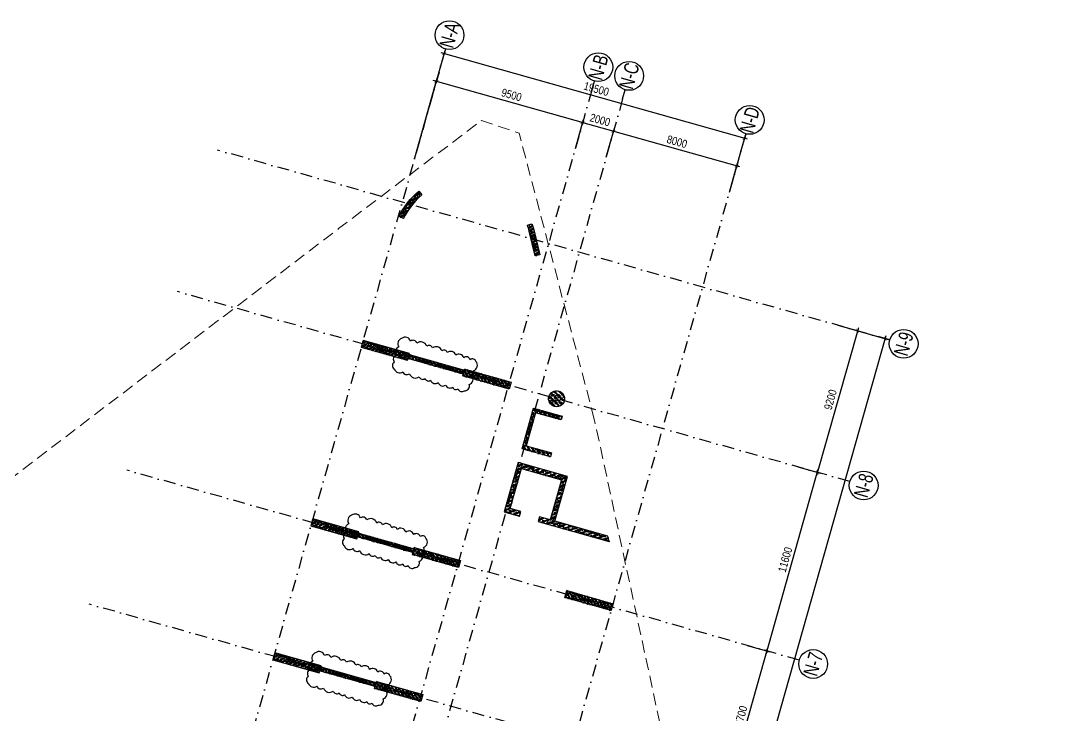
# Model space of a CAD drawing. Header units: millimetres. Extents: x -185400 to -147, y -14070 to 168686.
# Drawn here: x -64925 to -147, y 125261 to 168686 of the extents above; entities that cross this region are included whole.
import ezdxf
from ezdxf.enums import TextEntityAlignment as Align

# ---------------------------------------------------------------- set-up
doc = ezdxf.new("R2010")
doc.units = ezdxf.units.MM
doc.header["$LTSCALE"] = 300
doc.header["$MEASUREMENT"] = 0
doc.set_wipeout_variables(frame=1)
doc.linetypes.add('DASHDOT', pattern=[1, 0.5, -0.25, 0, -0.25])
doc.linetypes.add('HIDDEN', pattern=[0.375, 0.25, -0.125])
doc.layers.add('#220929_Dieu chinh', color=4, linetype='Continuous', plot=False)
for name, color, linetype in [('ccu12-Hatch', 250, 'Continuous'), ('KC-Betong', 6, 'Continuous'), ('KT-Hatch', 251, 'Continuous'), ('KT-Kich thuoc', 9, 'Continuous'), ('KT-Luoi truc South Tower', 8, 'DASHDOT'), ('KT-Net cot vach', 6, 'Continuous'), ('ST_MBDV Cot vach 220805$0$AUDIT_I_220805193045-1', 50, 'Continuous')]:
    doc.layers.add(name, color=color, linetype=linetype)
doc.layers.add('KT-Chi gioi XD', color=7, linetype='HIDDEN', true_color=0x0066cc)
doc.styles.add('Arial Narrow', font='ARIALN.TTF')
doc.styles.add('ST_MBDV Cot vach 220805$0$HBA-Text', font='GOTHIC.TTF')
doc.dimstyles.new('ccu12-200', dxfattribs={"dimscale": 200, "dimtxt": 2.5, "dimasz": 1, "dimexe": 1, "dimexo": 2, "dimgap": 1, "dimtad": 1, "dimdec": 0, "dimdsep": 46, "dimtxsty": 'Arial Narrow', "dimblk": 'ARCHTICK', "dimcen": -1, "dimdle": 1, "dimclrd": 256, "dimclre": 256, "dimclrt": 3, "dimadec": 0, "dimazin": 2, "dimtfac": 0.1, "dimtdec": 0, "dimtmove": 0, "dimatfit": 1, "dimldrblk": 'ARCHTICK', "dimfxl": 1, "dimtvp": 0.833333, "dimtolj": 1, "dimtzin": 12, "dimarcsym": 0})
pattern_1 = [(25, (72916.8, -227208.36), (311.76915, -180), [37.5, -412.5]), (330, (72916.8, -227208.36), (96.06936, 370.17822), [30, -330]), (75.4514, (72942.8, -227223.36), (407.83865, 190.1779), [31.8701, -350.57106]), (21.1842, (72959.07, -227117.73), (448.64876, -300.52336), [56.25, -618.75]), (71.6356, (72996.46, -227142.8), (629.38604, 243.92254), [47.80514, -525.8565]), (326.1842, (72959.1, -227117.73), (629.38585, 243.923), [45, -495]), (356, (72993.82, -227161.52), (185.4137, -308.58023), [37.5, -412.5]), (301, (72993.82, -227161.52), (263.4901, 277.1898), [30, -330]), (46.4514, (73009.27, -227187.23), (448.9038, -31.39076), [31.8701, -350.57106]), (12.5, (72916.81, -227208.36), (75.853797, 148.282658), [0, -326, 0, -335, 0, -331.25]), (342.5, (72916.81, -227208.36), (202.55378, 123.14021), [0, -191, 0, -318.5, 0, -126.25]), (302.5, (72815.76, -227161.24), (237.137665, -123.022383), [0, -125, 0, -390, 0, -517.5]), (292.5, (72770.44, -227140.1), (285.42618, -77.8696), [0, -162.5, 0, -259, 0, -367.5]), (20, (72916.81, -227208.36), (-64.12878, 176.19237), []), (20, (72996.92, -227245.72), (-64.12878, 176.19237), [])]
pattern_2 = [(50, (2650, 300), (286.904, -25.1), [30, -330]), (355, (2650, 300), (-55.5, 300.877), [24, -264]), (100.451, (2673.9, 297.9), (231.404, 275.776), [25.496, -280.457]), (46.184, (2650, 380), (426.896, -66.208), [45, -495]), (96.636, (2685.57, 374.5), (373.865, 389.647), [38.244, -420.685]), (351.184, (2650, 380), (373.865, 389.65), [36, -396]), (21, (2690, 360), (238.763, -161.048), [30, -330]), (326, (2690, 360), (97.326, 290.06), [24, -264]), (71.451, (2709.9, 346.58), (336.09, 129.012), [25.496, -280.457]), (37.5, (2650, 300), (4.864, 133.1575), [0, -260.8, 0, -268, 0, -265]), (7.5, (2650, 300), (105.228, 157.765), [0, -152.8, 0, -254.8, 0, -101]), (327.5, (2560.8, 300), (213.529, -9.022), [0, -100, 0, -312, 0, -414]), (317.5, (2520.8, 300), (233.274, 40.042), [0, -130, 0, -207.2, 0, -294]), (45, (2650, 300), (-120.208, 120.208), []), (45, (2650, 349), (-120.208, 120.208), [])]

# ---------------------------------------------------------------- blocks, each defined once
blk = doc.blocks.new('_ARCHTICK')
at = {"color": 0, "linetype": 'ByBlock', "const_width": 0.15}
blk.add_lwpolyline([(-0.5, -0.5), (0.5, 0.5)], dxfattribs=at)
blk = doc.blocks.new('*D84')
at = {"layer": 'Defpoints', "color": 0, "transparency": 16777216}
for p in [(-19910, 129742, 0), (-18290, 129284), (-22275, 121369, 0)]:
    blk.add_point(p, dxfattribs=at)
at = {"layer": 'KT-Kich thuoc', "lineweight": -2, "transparency": 16777216}
for p, q in [((-19525, 129633), (-18097, 129229)), ((-20710, 120719), (-18235, 129476)), ((-21890, 121261), (-20463, 120857))]:
    blk.add_line(p, q, dxfattribs=at)
at = {"layer": 'KT-Kich thuoc', "lineweight": -2, "transparency": 16777216, "xscale": 200, "yscale": 200, "zscale": 200}
for p, rotation in [((-18290, 129284), 74.2212191827257), ((-20655, 120912), 254.2212191827257)]:
    blk.add_blockref('_ARCHTICK', p, dxfattribs=dict(at, rotation=rotation))
at = {"layer": 'KT-Kich thuoc', "color": 3, "transparency": 16777216, "insert": (-19911, 125222), "char_height": 500, "attachment_point": 5, "rotation": 74.22122, "style": 'Arial Narrow'}
blk.add_mtext('\\A1;8700', dxfattribs=at)
blk = doc.blocks.new('*D89')
at = {"layer": 'Defpoints', "color": 0, "transparency": 16777216}
for p in [(-14254, 149758, 0), (-10901, 148811), (-34430, 78354, 0)]:
    blk.add_point(p, dxfattribs=at)
at = {"layer": 'KT-Kich thuoc', "lineweight": -2, "transparency": 16777216}
for p, q in [((-13869, 149649), (-10709, 148756)), ((-31132, 77214), (-10847, 149003)), ((-34045, 78245), (-30886, 77352))]:
    blk.add_line(p, q, dxfattribs=at)
at = {"layer": 'KT-Kich thuoc', "lineweight": -2, "transparency": 16777216, "xscale": 200, "yscale": 200, "zscale": 200}
for p, rotation in [((-10901, 148811), 74.2212191827257), ((-31078, 77407), 254.2212191827257)]:
    blk.add_blockref('_ARCHTICK', p, dxfattribs=dict(at, rotation=rotation))
at = {"layer": 'KT-Kich thuoc', "color": 3, "transparency": 16777216, "insert": (-21428, 113232), "char_height": 500, "attachment_point": 5, "rotation": 74.22122, "style": 'Arial Narrow'}
blk.add_mtext('\\A1;74200', dxfattribs=at)
blk = doc.blocks.new('*D75')
at = {"layer": 'Defpoints', "color": 0, "transparency": 16777216}
for p in [(-38458, 166631), (-40407, 159733, 0), (-20749, 157591, 0)]:
    blk.add_point(p, dxfattribs=at)
at = {"layer": 'KT-Kich thuoc', "lineweight": -2, "transparency": 16777216}
for p, q in [((-40298, 160118), (-38404, 166823)), ((-19501, 161274), (-38651, 166685)), ((-20640, 157976), (-19639, 161521))]:
    blk.add_line(p, q, dxfattribs=at)
at = {"layer": 'KT-Kich thuoc', "lineweight": -2, "transparency": 16777216, "xscale": 200, "yscale": 200, "zscale": 200}
for p, rotation in [((-38458, 166631), 164.2212191784306), ((-19693, 161328), 344.2212191784306)]:
    blk.add_blockref('_ARCHTICK', p, dxfattribs=dict(at, rotation=rotation))
at = {"layer": 'KT-Kich thuoc', "color": 3, "transparency": 16777216, "insert": (-28952, 164418), "char_height": 500, "attachment_point": 5, "rotation": 344.22122, "style": 'Arial Narrow'}
blk.add_mtext('\\A1;19500', dxfattribs=at)
blk = doc.blocks.new('*D76')
at = {"layer": 'Defpoints', "color": 0, "transparency": 16777216}
for p in [(-27881, 161771), (-28448, 159766, 0), (-20749, 157591, 0)]:
    blk.add_point(p, dxfattribs=at)
at = {"layer": 'KT-Kich thuoc', "lineweight": -2, "transparency": 16777216}
for p, q in [((-28339, 160151), (-27827, 161964)), ((-19990, 159542), (-28073, 161826)), ((-20640, 157976), (-20128, 159789))]:
    blk.add_line(p, q, dxfattribs=at)
at = {"layer": 'KT-Kich thuoc', "lineweight": -2, "transparency": 16777216, "xscale": 200, "yscale": 200, "zscale": 200}
for p, rotation in [((-27881, 161771), 164.2212191784306), ((-20182, 159596), 344.2212191784306)]:
    blk.add_blockref('_ARCHTICK', p, dxfattribs=dict(at, rotation=rotation))
at = {"layer": 'KT-Kich thuoc', "color": 3, "transparency": 16777216, "insert": (-23908, 161122), "char_height": 500, "attachment_point": 5, "rotation": 344.22122, "style": 'Arial Narrow'}
blk.add_mtext('\\A1;8000', dxfattribs=at)
blk = doc.blocks.new('*D77')
at = {"layer": 'Defpoints', "color": 0, "transparency": 16777216}
for p in [(-38948, 164899), (-30372, 160310, 0), (-40407, 159733, 0)]:
    blk.add_point(p, dxfattribs=at)
at = {"layer": 'KT-Kich thuoc', "lineweight": -2, "transparency": 16777216}
for p, q in [((-40298, 160118), (-38893, 165091)), ((-29613, 162261), (-39140, 164953)), ((-30264, 160695), (-29751, 162508))]:
    blk.add_line(p, q, dxfattribs=at)
at = {"layer": 'KT-Kich thuoc', "lineweight": -2, "transparency": 16777216, "xscale": 200, "yscale": 200, "zscale": 200}
for p, rotation in [((-38948, 164899), 164.2212191784306), ((-29806, 162315), 344.2212191784306)]:
    blk.add_blockref('_ARCHTICK', p, dxfattribs=dict(at, rotation=rotation))
at = {"layer": 'KT-Kich thuoc', "color": 3, "transparency": 16777216, "insert": (-34253, 164045), "char_height": 500, "attachment_point": 5, "rotation": 344.22122, "style": 'Arial Narrow'}
blk.add_mtext('\\A1;9500', dxfattribs=at)
blk = doc.blocks.new('*D81')
at = {"layer": 'Defpoints', "color": 0, "transparency": 16777216}
for p in [(-14254, 149758, 0), (-16755, 140904, 0), (-15135, 140447)]:
    blk.add_point(p, dxfattribs=at)
at = {"layer": 'KT-Kich thuoc', "lineweight": -2, "transparency": 16777216}
for p, q in [((-13869, 149649), (-12441, 149246)), ((-12579, 149492), (-15190, 140254)), ((-16370, 140796), (-14943, 140392))]:
    blk.add_line(p, q, dxfattribs=at)
at = {"layer": 'KT-Kich thuoc', "lineweight": -2, "transparency": 16777216, "xscale": 200, "yscale": 200, "zscale": 200}
for p, rotation in [((-12634, 149300), 74.22122040985515), ((-15135, 140447), 254.2212204098551)]:
    blk.add_blockref('_ARCHTICK', p, dxfattribs=dict(at, rotation=rotation))
at = {"layer": 'KT-Kich thuoc', "color": 3, "transparency": 16777216, "insert": (-14323, 144997), "char_height": 500, "attachment_point": 5, "rotation": 74.22122, "style": 'Arial Narrow'}
blk.add_mtext('\\A1;9200', dxfattribs=at)
blk = doc.blocks.new('*D82')
at = {"layer": 'Defpoints', "color": 0, "transparency": 16777216}
for p in [(-16755, 140904, 0), (-15135, 140447), (-19910, 129742, 0)]:
    blk.add_point(p, dxfattribs=at)
at = {"layer": 'KT-Kich thuoc', "lineweight": -2, "transparency": 16777216}
for p, q in [((-18344, 129091), (-15081, 140639)), ((-16370, 140796), (-14943, 140392)), ((-19525, 129633), (-18097, 129229))]:
    blk.add_line(p, q, dxfattribs=at)
at = {"layer": 'KT-Kich thuoc', "lineweight": -2, "transparency": 16777216, "xscale": 200, "yscale": 200, "zscale": 200}
for p, rotation in [((-15135, 140447), 74.2212204098948), ((-18290, 129284), 254.2212204098948)]:
    blk.add_blockref('_ARCHTICK', p, dxfattribs=dict(at, rotation=rotation))
at = {"layer": 'KT-Kich thuoc', "color": 3, "transparency": 16777216, "insert": (-17151, 134989), "char_height": 500, "attachment_point": 5, "rotation": 74.22122, "style": 'Arial Narrow'}
blk.add_mtext('\\A1;11600', dxfattribs=at)
blk = doc.blocks.new('*D83')
at = {"layer": 'Defpoints', "color": 0, "transparency": 16777216}
for p in [(-29806, 162315), (-30372, 160310, 0), (-28448, 159766, 0)]:
    blk.add_point(p, dxfattribs=at)
at = {"layer": 'KT-Kich thuoc', "lineweight": -2, "transparency": 16777216}
for p, q in [((-30264, 160695), (-29751, 162508)), ((-27689, 161717), (-29998, 162370)), ((-28339, 160151), (-27827, 161964))]:
    blk.add_line(p, q, dxfattribs=at)
at = {"layer": 'KT-Kich thuoc', "lineweight": -2, "transparency": 16777216, "xscale": 200, "yscale": 200, "zscale": 200}
for p, rotation in [((-29806, 162315), 164.2212191848307), ((-27881, 161771), 344.2212191848307)]:
    blk.add_blockref('_ARCHTICK', p, dxfattribs=dict(at, rotation=rotation))
at = {"layer": 'KT-Kich thuoc', "color": 3, "transparency": 16777216, "insert": (-28720, 162481), "char_height": 500, "attachment_point": 5, "rotation": 344.22122, "style": 'Arial Narrow'}
blk.add_mtext('\\A1;2000', dxfattribs=at)
blk = doc.blocks.new('ST_MBDV Cot vach 220805$0$GRID-SYM-flat-103')
at = {"layer": 'ST_MBDV Cot vach 220805$0$AUDIT_I_220805193045-1'}
blk.add_circle((0, 0, 0), 900, dxfattribs=at)
at = {"layer": 'ST_MBDV Cot vach 220805$0$AUDIT_I_220805193045-1', "style": 'ST_MBDV Cot vach 220805$0$HBA-Text'}
blk.add_attdef('GRID', text='', height=900, rotation=19.04714, dxfattribs=at).set_placement((0, 0, 0), align=Align.MIDDLE_CENTER)
blk = doc.blocks.new('*U35')
h = blk.add_hatch()
h.set_pattern_fill('VATLIEU04', color=250, scale=40, style=0, pattern_type=2)
h.set_pattern_definition([(50, (2050, 500), (286.904, -25.1), [30, -330]), (355, (2050, 500), (-55.5, 300.877), [24, -264]), (100.451, (2073.9, 497.9), (231.404, 275.776), [25.496, -280.457]), (46.184, (2050, 580), (426.896, -66.208), [45, -495]), (96.636, (2085.57, 574.5), (373.865, 389.65), [38.244, -420.685]), (351.184, (2050, 580), (373.865, 389.65), [36, -396]), (21, (2090, 560), (238.763, -161.048), [30, -330]), (326, (2090, 560), (97.326, 290.06), [24, -264]), (71.451, (2109.9, 546.58), (336.09, 129.012), [25.496, -280.457]), (37.5, (2050, 500), (4.864, 133.1575), [0, -260.8, 0, -268, 0, -265]), (7.5, (2050, 500), (105.228, 157.765), [0, -152.8, 0, -254.8, 0, -101]), (327.5, (1960.8, 500), (213.529, -9.022), [0, -100, 0, -312, 0, -414]), (317.5, (1920.8, 500), (233.274, 40.042), [0, -130, 0, -207.2, 0, -294]), (45, (2050, 500), (-120.208, 120.208), []), (45, (2050, 549), (-120.208, 120.208), [])])
h.paths.add_polyline_path([(-475, -475), (2525, -475), (2525, -25), (-475, -25)])
at = {"color": 6, "ltscale": 0.25}
blk.add_lwpolyline([(-475, -475), (2525, -475), (2525, -25), (-475, -25)], close=True, dxfattribs=at)
at = {"layer": 'Defpoints', "linetype": 'ByBlock', "ltscale": 30}
for p, q in [((2525, -475), (-475, -25)), ((-475, -475), (2525, -25))]:
    blk.add_line(p, q, dxfattribs=at)
blk = doc.blocks.new('A$C757F5D6E')
at = {"layer": 'ccu12-Hatch', "ltscale": 0.5}
h = blk.add_hatch(dxfattribs=at)
h.set_pattern_fill('BTCT', color=256, scale=50, angle=335)
h.set_pattern_definition(pattern_1)
edge = h.paths.add_edge_path()
edge.add_arc((-37216, 154551), 4180, 129.18747, 154.98389)
edge.add_line((-41004, 156319), (-41276, 156446))
edge.add_arc((-37216, 154551), 4480, 129.18748, 154.98386, ccw=False)
edge.add_line((-40047, 158024), (-39857, 157791))
h = blk.add_hatch(dxfattribs=at)
h.set_pattern_fill('BTCT', color=256, scale=50, angle=335)
h.set_pattern_definition(pattern_1)
edge = h.paths.add_edge_path()
edge.add_arc((-37214, 154552), 4178, 13.61019, 18.80031)
edge.add_line((-33259, 155898), (-32975, 155995))
edge.add_arc((-37214, 154552), 4478, 13.61019, 18.80028, ccw=False)
edge.add_line((-32862, 155606), (-32487, 154056))
edge.add_line((-32487, 154056), (-32778, 153985))
edge.add_line((-32778, 153985), (-33154, 155535))
at = {"layer": 'KT-Hatch', "ltscale": 0.5}
h = blk.add_hatch(dxfattribs=at)
h.set_pattern_fill('1BETONG2-BOP', color=256, scale=50, angle=335, pattern_type=2)
h.set_pattern_definition([(50, (0, 0), (358.6301, -31.37607), [37.5, -412.5]), (355, (0, 0), (-69.3757, 376.0961), [30, -330]), (100.4514, (29.9, -2.6), (289.2547, 344.7198), [31.8701, -350.5711]), (46.1842, (0, 100), (533.6205, -82.7595), [56.25, -618.75]), (96.6356, (44.47, 93.1), (467.3314, 487.059), [47.8051, -525.8565]), (351.1842, (0, 100), (467.331, 487.0593), [45, -495]), (21, (50, 75), (298.4535, -201.30945), [37.5, -412.5]), (226, (50, 75), (335.9411, -182.7699), [30, -330]), (71.4514, (74.87, 58.22), (420.1113, 161.26525), [31.8701, -350.5711]), (67.5, (0, 0), (-77.95809, 147.18723), [0, -326, 0, -335, 0, -331.25]), (4.5, (0, 0), (141.67546, 190.0516), [0, -191, 0, -318.5, 0, -126.25]), (327.5, (-111.5, 0), (266.91122, -11.27744), [0, -125, 0, -390, 0, -517.5]), (317.5, (-161.5, 0), (291.5931, 50.0525), [0, -162.5, 0, -259, 0, -367.5]), (315, (0, 0), (150.2602, 150.2602), []), (315, (0, 61.25), (150.2602, 150.2602), [])])
edge = h.paths.add_edge_path()
edge.add_ellipse((-31436, 145053), major_axis=(136, 481), ratio=1, start_angle=0, end_angle=360)
h = blk.add_hatch(dxfattribs=at)
h.set_pattern_fill('VATLIEU04', color=256, scale=50, angle=335, pattern_type=2)
h.set_pattern_definition([(25, (-1153005.9, 53036.63), (311.769145, -180), [37.5, -412.5]), (330, (-1153005.9, 53036.63), (96.06936, 370.17822), [30, -330]), (75.4514, (-1152979.9, 53021.63), (407.83865, 190.1779), [31.8701, -350.57106]), (21.1842, (-1152963.63, 53127.26), (448.64876, -300.52336), [56.25, -618.75]), (71.6356, (-1152926.24, 53102.2), (629.38604, 243.92254), [47.80514, -525.8565]), (326.1842, (-1152963.6, 53127.26), (629.38585, 243.92303), [45, -495]), (356, (-1152928.88, 53083.47), (185.41371, -308.58023), [37.5, -412.5]), (301, (-1152928.88, 53083.47), (263.49012, 277.18981), [30, -330]), (46.4514, (-1152913.42, 53057.76), (448.90379, -31.39076), [31.8701, -350.57106]), (12.5, (-1153005.89, 53036.63), (75.853797, 148.282658), [0, -326, 0, -335, 0, -331.25]), (342.5, (-1153005.89, 53036.63), (202.55378, 123.140208), [0, -191, 0, -318.5, 0, -126.25]), (302.5, (-1153106.94, 53083.75), (237.137665, -123.022383), [0, -125, 0, -390, 0, -517.5]), (292.5, (-1153152.26, 53104.88), (285.42618, -77.8696), [0, -162.5, 0, -259, 0, -367.5]), (20, (-1153005.89, 53036.63), (-72.67928, 199.68468), []), (20, (-1152980, 53092.14), (-72.67928, 199.68468), [])])
h.paths.add_polyline_path([(-31836, 137476), (-32510, 137667), (-32592, 137378), (-28144, 136121), (-28226, 136456), (-31548, 137395), (-30759, 140185), (-33839, 141056), (-34709, 137976), (-33746, 137704), (-33665, 137993), (-34339, 138183), (-33632, 140685), (-31129, 139978)])
at = {"layer": 'KC-Betong', "elevation": 0}
blk.add_lwpolyline([(-39857, 157791, 0.113036), (-41004, 156319), (-41276, 156446, -0.113036), (-40047, 158024)], format="xyb", close=True, dxfattribs=at)
blk.add_lwpolyline([(-33154, 155535, 0.02265), (-33259, 155898), (-32975, 155995, -0.02265), (-32862, 155606), (-32487, 154056), (-32778, 153985), (-33154, 155535)], format="xyb", dxfattribs=at)
at = {"layer": 'KC-Betong', "ltscale": 0.5, "elevation": 0}
blk.add_lwpolyline([(-31836, 137476), (-32510, 137667), (-32592, 137378), (-28144, 136121), (-28226, 136456), (-31548, 137395), (-30759, 140185), (-33839, 141056), (-34709, 137976), (-33746, 137704), (-33665, 137993), (-34339, 138183), (-33632, 140685), (-31129, 139978), (-31836, 137476)], dxfattribs=at)
at = {"layer": 'KC-Betong'}
blk.add_ellipse((-31436, 145053), major_axis=(136, 481), ratio=1, dxfattribs=at)
at = {"layer": 'KC-Betong', "linetype": 'ByBlock', "rotation": 344.2212131831742}
for p in [(-43060, 148597), (-46215, 137434), (-48580, 129062)]:
    blk.add_blockref('*U35', p, dxfattribs=at)
at = {"layer": 'KC-Betong', "linetype": 'ByBlock', "xscale": -1, "rotation": 344.2212276365515}
for p in [(-34736, 146245), (-37891, 135082), (-28364, 132390), (-40256, 126710)]:
    blk.add_blockref('*U35', p, dxfattribs=at)
blk = doc.blocks.new('*D56')
at = {"layer": 'Defpoints', "color": 0, "transparency": 16777216}
for p in [(-79464, 132301, 0), (-54992, 114350), (-56101, 113007)]:
    blk.add_point(p, dxfattribs=at)
at = {"layer": 'KT-Kich thuoc', "lineweight": -2, "transparency": 16777216}
for p, q in [((-79210, 132609), (-78228, 133798)), ((-78509, 133771), (-54838, 114223)), ((-55847, 113315), (-54865, 114504))]:
    blk.add_line(p, q, dxfattribs=at)
at = {"layer": 'KT-Kich thuoc', "lineweight": -2, "transparency": 16777216, "xscale": 200, "yscale": 200, "zscale": 200}
for p, rotation in [((-78355, 133644), 140.448826737223), ((-54992, 114350), 320.4488267372229)]:
    blk.add_blockref('_ARCHTICK', p, dxfattribs=dict(at, rotation=rotation))
at = {"layer": 'KT-Kich thuoc', "color": 3, "transparency": 16777216, "insert": (-66384, 124348), "char_height": 500, "attachment_point": 5, "rotation": 320.44883, "style": 'Arial Narrow'}
blk.add_mtext('\\A1;30300', dxfattribs=at)
blk = doc.blocks.new('*U145')
h = blk.add_hatch()
h.set_pattern_fill('VATLIEU04', color=250, scale=40, style=0, pattern_type=2)
h.set_pattern_definition(pattern_2)
h.paths.add_polyline_path([(-475, -475), (3125, -475), (3125, -225), (-475, -225)])
at = {"color": 6, "ltscale": 0.25}
blk.add_lwpolyline([(-475, -475), (3125, -475), (3125, -225), (-475, -225)], close=True, dxfattribs=at)
at = {"layer": 'Defpoints', "linetype": 'ByBlock', "ltscale": 30}
for p, q in [((3125, -475), (-475, -225)), ((-475, -475), (3125, -225))]:
    blk.add_line(p, q, dxfattribs=at)
blk = doc.blocks.new('*U146')
h = blk.add_hatch()
h.set_pattern_fill('VATLIEU04', color=250, scale=40, style=0, pattern_type=2)
h.set_pattern_definition(pattern_2)
h.paths.add_polyline_path([(-475, -475), (3125, -475), (3125, -225), (-475, -225)])
at = {"color": 6, "ltscale": 0.25}
blk.add_lwpolyline([(-475, -475), (3125, -475), (3125, -225), (-475, -225)], close=True, dxfattribs=at)
at = {"layer": 'Defpoints', "linetype": 'ByBlock', "ltscale": 30}
for p, q in [((3125, -475), (-475, -225)), ((-475, -475), (3125, -225))]:
    blk.add_line(p, q, dxfattribs=at)
blk = doc.blocks.new('*U147')
h = blk.add_hatch()
h.set_pattern_fill('VATLIEU04', color=250, scale=40, style=0, pattern_type=2)
h.set_pattern_definition(pattern_2)
h.paths.add_polyline_path([(-475, -475), (3125, -475), (3125, -225), (-475, -225)])
at = {"color": 6, "ltscale": 0.25}
blk.add_lwpolyline([(-475, -475), (3125, -475), (3125, -225), (-475, -225)], close=True, dxfattribs=at)
at = {"layer": 'Defpoints', "linetype": 'ByBlock', "ltscale": 30}
for p, q in [((3125, -475), (-475, -225)), ((-475, -475), (3125, -225))]:
    blk.add_line(p, q, dxfattribs=at)

msp = doc.modelspace()

# ---------------------------------------------------------------- hatches: boundary and pattern name
at = {"layer": 'KT-Hatch', "ltscale": 0.5}
h = msp.add_hatch(dxfattribs=at)
h.set_pattern_fill('1BETONG2-BOP', color=256, scale=50, pattern_type=2)
h.set_pattern_definition([(34.2212, (-35673.08, 134195.87), (336.5846, -127.714), [37.5, -412.5]), (339.2212, (-35673.08, 134195.87), (35.508, 380.789), [30, -330]), (84.6726, (-35645.03, 134185.23), (372.093, 253.075), [31.87, -350.571]), (30.4054, (-35645.9, 134292.1), (491.009, -224.745), [56.25, -618.75]), (80.857, (-35604.97, 134273.4), (582.165, 341.627), [47.805, -525.856]), (335.4054, (-35645.9, 134292.1), (582.164, 341.628), [45, -495]), (5.2212, (-35604.57, 134254.45), (232.4666, -274.8805), [37.5, -412.5]), (210.2212, (-35604.57, 134254.45), (273.583, -267.233), [30, -330]), (55.6726, (-35585.2, 134231.55), (448.133, 40.95), [31.87, -350.571]), (51.7212, (-35673.08, 134195.87), (-34.9968, 162.8397), [0, -326, 0, -335, 0, -331.25]), (348.7212, (-35673.08, 134195.87), (188.0165, 144.3653), [0, -191, 0, -318.5, 0, -126.25]), (311.7212, (-35780.38, 134226.2), (253.787, -83.432), [0, -125, 0, -390, 0, -517.5]), (301.7212, (-35828.5, 134239.8), (294.216, -31.1247), [0, -162.5, 0, -259, 0, -367.5]), (299.2212, (-35673.08, 134195.87), (185.4575, 103.739), []), (299.2212, (-35656.42, 134254.82), (185.4575, 103.739), [])])
h.paths.add_polyline_path([(-33593.9, 141921.6), (-32873.3, 144471.8), (-31093, 143968.7), (-31161, 143728.1), (-32748.8, 144176.8), (-33333.5, 142107.8), (-31745.6, 141659.1), (-31813.6, 141418.6)])

# ---------------------------------------------------------------- linework, layer by layer
at = {"layer": 'KT-Kich thuoc'}
for p, q in [((-29234.6, 164336.2), (-29071.5, 164913.6)), ((-27310, 163792.3), (-27146.8, 164369.7))]:
    msp.add_line(p, q, dxfattribs=at)
at = {"layer": 'KT-Luoi truc South Tower', "ltscale": 5}
msp.add_line((-10612.7, 148729), (-52631.6, 160602.3), dxfattribs=at)
at = {"layer": 'KT-Net cot vach', "elevation": 0}
msp.add_lwpolyline([(-33593.9, 141921.6), (-32873.3, 144471.8), (-31093, 143968.7), (-31161, 143728.1), (-32748.8, 144176.8), (-33333.5, 142107.8), (-31745.6, 141659.1), (-31813.6, 141418.6)], close=True, dxfattribs=at)

# ---------------------------------------------------------------- block references
at = {"layer": 'KT-Kich thuoc'}
ref = msp.add_blockref('ST_MBDV Cot vach 220805$0$GRID-SYM-flat-103', (-38131.9, 167785.5, 0), dxfattribs=at)
ref.add_attrib('GRID', 'N-A', dxfattribs={"layer": 'ST_MBDV Cot vach 220805$0$AUDIT_I_220805193045-1', "height": 900, "rotation": 74, "style": 'ST_MBDV Cot vach 220805$0$HBA-Text', "width": 0.75}).set_placement((-38131.9, 167785.5, 0), align=Align.MIDDLE_CENTER)
ref = msp.add_blockref('ST_MBDV Cot vach 220805$0$GRID-SYM-flat-103', (-28826.7, 165779.6, 0), dxfattribs=at)
ref.add_attrib('GRID', 'N-B', dxfattribs={"layer": 'ST_MBDV Cot vach 220805$0$AUDIT_I_220805193045-1', "height": 900, "rotation": 74, "style": 'ST_MBDV Cot vach 220805$0$HBA-Text', "width": 0.75}).set_placement((-28826.7, 165779.6, 0), align=Align.MIDDLE_CENTER)
ref = msp.add_blockref('ST_MBDV Cot vach 220805$0$GRID-SYM-flat-103', (-26902.1, 165235.8, 0), dxfattribs=at)
ref.add_attrib('GRID', 'N-C', dxfattribs={"layer": 'ST_MBDV Cot vach 220805$0$AUDIT_I_220805193045-1', "height": 900, "rotation": 74, "style": 'ST_MBDV Cot vach 220805$0$HBA-Text', "width": 0.75}).set_placement((-26902.1, 165235.8, 0), align=Align.MIDDLE_CENTER)
ref = msp.add_blockref('ST_MBDV Cot vach 220805$0$GRID-SYM-flat-103', (-19366.7, 162483, 0), dxfattribs=at)
ref.add_attrib('GRID', 'N-D', dxfattribs={"layer": 'ST_MBDV Cot vach 220805$0$AUDIT_I_220805193045-1', "height": 900, "rotation": 74, "style": 'ST_MBDV Cot vach 220805$0$HBA-Text', "width": 0.75}).set_placement((-19366.7, 162483, 0), align=Align.MIDDLE_CENTER)
ref = msp.add_blockref('ST_MBDV Cot vach 220805$0$GRID-SYM-flat-103', (-9746.6, 148484.2, 0), dxfattribs=at)
ref.add_attrib('GRID', 'N-9', dxfattribs={"layer": 'ST_MBDV Cot vach 220805$0$AUDIT_I_220805193045-1', "height": 900, "rotation": 74, "style": 'ST_MBDV Cot vach 220805$0$HBA-Text', "width": 0.75}).set_placement((-9746.6, 148484.2, 0), align=Align.MIDDLE_CENTER)
ref = msp.add_blockref('ST_MBDV Cot vach 220805$0$GRID-SYM-flat-103', (-12248.3, 139630.9, 0), dxfattribs=at)
ref.add_attrib('GRID', 'N-8', dxfattribs={"layer": 'ST_MBDV Cot vach 220805$0$AUDIT_I_220805193045-1', "height": 900, "rotation": 74, "style": 'ST_MBDV Cot vach 220805$0$HBA-Text', "width": 0.75}).set_placement((-12248.3, 139630.9, 0), align=Align.MIDDLE_CENTER)
ref = msp.add_blockref('ST_MBDV Cot vach 220805$0$GRID-SYM-flat-103', (-15402.6, 128468, 0), dxfattribs=at)
ref.add_attrib('GRID', 'N-7', dxfattribs={"layer": 'ST_MBDV Cot vach 220805$0$AUDIT_I_220805193045-1', "height": 900, "rotation": 74, "style": 'ST_MBDV Cot vach 220805$0$HBA-Text', "width": 0.75}).set_placement((-15402.6, 128468, 0), align=Align.MIDDLE_CENTER)

# ---------------------------------------------------------------- dimensions: what is measured, and where the dimension line sits
for base, p1, p2, angle, picture, middle in [((-38458.2, 166630.7), (-20749.1, 157590.8, 0), (-40407.3, 159733.2, 0), 164.221219, '*D75', (-28951.8, 164417.6)), ((-38947.7, 164898.6), (-30372.3, 160310, 0), (-40407.3, 159733.2, 0), 164.221219, '*D77', (-34252.9, 164045.1)), ((-27881, 161771.4), (-20749.1, 157590.8, 0), (-28447.6, 159766.2, 0), 164.221219, '*D76', (-23907.9, 161121.9)), ((-10901.4, 148810.6), (-34430.3, 78353.9, 0), (-14253.6, 149757.8, 0), 74.221219, '*D89', (-21427.8, 113232.4)), ((-18289.6, 129283.8), (-22275.3, 121369.4, 0), (-19909.6, 129741.6, 0), 74.221219, '*D84', (-19910.6, 125221.5))]:
    dim = msp.add_linear_dim(base=base, p1=p1, p2=p2, angle=angle, dimstyle='ccu12-200', dxfattribs=at)
    dim.commit()
    dim.dimension.update_dxf_attribs({"geometry": picture, "text_midpoint": middle})
for p1, p2, distance, picture, middle in [((-28447.6, 159766.2, 0), (-30372.3, 160310, 0), -2083.8, '*D83', (-28719.5, 162481.5)), ((-14253.6, 149757.8, 0), (-16755.3, 140904.5, 0), 1683.4, '*D81', (-14322.6, 144997.2)), ((-19909.6, 129741.6, 0), (-16755.3, 140904.5, 0), -1683.4, '*D82', (-17150.6, 134989)), ((-79464.2, 132300.8, 0), (-56101.2, 113006.7), 1742.1, '*D56', (-66383.5, 124348))]:
    dim = msp.add_aligned_dim(p1=p1, p2=p2, distance=distance, dimstyle='ccu12-200', dxfattribs=at)
    dim.commit()
    dim.dimension.update_dxf_attribs({"geometry": picture, "text_midpoint": middle})

# ---------------------------------------------------------------- wipeouts: each hides what was drawn before it
for points in [[(-40657.7, 147814.5), (-37193.3, 146835.5), (-37261.3, 146595), (-40725.7, 147573.9)], [(-43812, 136651.6), (-40347.6, 135672.6), (-40415.6, 135432.1), (-43880, 136411)], [(-46177.7, 128279.4), (-42713.4, 127300.5), (-42781.4, 127059.9), (-46245.7, 128038.8)]]:
    msp.add_wipeout(points).dxf.layer = 'KC-Betong'

# ---------------------------------------------------------------- next in the draw order: linework, layer by layer
at = {"layer": '#220929_Dieu chinh', "color": 4, "elevation": 0}
for points in [[(-41125.2, 148825.3, 0.5205671), (-41289.7, 148293.3, 0.5205671), (-41447.4, 147783.3, 0.5205671), (-41581.8, 147348.5, 0.5205671), (-41574.4, 146907.4, 0.5205671), (-41041, 146742, 0.5205671), (-40631.2, 146614.8, 0.5205671), (-40025, 146426.8, 0.5205671), (-39651.7, 146311, 0.5205671), (-39307.1, 146204.1, 0.5205671), (-38832.4, 146056.9, 0.5205671), (-38355.3, 145908.9, 0.5205671), (-37930, 145776.9, 0.5205671), (-37593.4, 145672.5, 0.5205671), (-37195.1, 145548.9, 0.5205671), (-36892.2, 145944.9, 0.5205671), (-36726.5, 146480.7, 0.5205671), (-36626.6, 146803.9, 0.5205671), (-36474.9, 147382.8, 0.5205671), (-36832.1, 147493.6, 0.5205671), (-37235.5, 147618.7, 0.5205671), (-37734.5, 147773.5, 0.5205671), (-38273.1, 147940.6, 0.5205671), (-38607.5, 148044.3, 0.5205671), (-39196.1, 148226.9, 0.5205671), (-39553.2, 148337.6, 0.5205671), (-40166.9, 148528, 0.5205671), (-40564.6, 148651.4, 0.5205671)], [(-44248.8, 137769.8, 0.5205671), (-44413.3, 137237.8, 0.5205671), (-44571, 136727.8, 0.5205671), (-44705.4, 136293.1, 0.5205671), (-44698, 135851.9, 0.5205671), (-44164.6, 135686.5, 0.5205671), (-43754.8, 135559.4, 0.5205671), (-43148.7, 135371.3, 0.5205671), (-42775.3, 135255.5, 0.5205671), (-42430.8, 135148.6, 0.5205671), (-41956.1, 135001.4, 0.5205671), (-41479, 134853.4, 0.5205671), (-41053.7, 134721.5, 0.5205671), (-40717, 134617, 0.5205671), (-40318.7, 134493.5, 0.5205671), (-40015.8, 134889.4, 0.5205671), (-39850.2, 135425.3, 0.5205671), (-39750.2, 135748.4, 0.5205671), (-39598.5, 136327.3, 0.5205671), (-39955.8, 136438.1, 0.5205671), (-40359.1, 136563.2, 0.5205671), (-40858.1, 136718, 0.5205671), (-41396.7, 136885.1, 0.5205671), (-41731.2, 136988.8, 0.5205671), (-42319.7, 137171.4, 0.5205671), (-42676.9, 137282.2, 0.5205671), (-43290.6, 137472.6, 0.5205671), (-43688.2, 137595.9, 0.5205671)], [(-46499.4, 129171, 0.5205671), (-46663.9, 128639, 0.5205671), (-46821.6, 128129, 0.5205671), (-46956, 127694.2, 0.5205671), (-46948.6, 127253.1, 0.5205671), (-46415.2, 127087.7, 0.5205671), (-46005.4, 126960.5, 0.5205671), (-45399.2, 126772.5, 0.5205671), (-45025.9, 126656.7, 0.5205671), (-44681.3, 126549.8, 0.5205671), (-44206.6, 126402.6, 0.5205671), (-43729.5, 126254.6, 0.5205671), (-43304.2, 126122.6, 0.5205671), (-42967.6, 126018.2, 0.5205671), (-42569.3, 125894.7, 0.5205671), (-42266.4, 126290.6, 0.5205671), (-42100.7, 126826.4, 0.5205671), (-42000.8, 127149.6, 0.5205671), (-41849.1, 127728.5, 0.5205671), (-42206.3, 127839.3, 0.5205671), (-42609.7, 127964.4, 0.5205671), (-43108.7, 128119.2, 0.5205671), (-43647.3, 128286.3, 0.5205671), (-43981.7, 128390, 0.5205671), (-44570.3, 128572.6, 0.5205671), (-44927.4, 128683.4, 0.5205671), (-45541.1, 128873.8, 0.5205671), (-45938.8, 128997.1, 0.5205671)]]:
    msp.add_lwpolyline(points, format="xyb", close=True, dxfattribs=at)
at = {"layer": 'KT-Chi gioi XD', "lineweight": 13, "ltscale": 10, "elevation": 0, "flags": 128}
msp.add_lwpolyline([(-29078.1, 143772.1), (-33774.2, 161645), (-36124.3, 162456.9), (-45058.2, 155685.5), (-68562, 137753.5), (-92229.5, 120645.5, 0.684877), (-61797, 6849.6), (-41426.4, 4693.7), (-2997.3, 5908.3), (-146.9, 9554.9)], format="xyb", close=True, dxfattribs=at)
at = {"layer": 'KT-Luoi truc South Tower', "ltscale": 5}
for p, q in [((-38376.6, 166919.4), (-63723.7, 77217.8)), ((-29234.6, 164336.2), (-54581.7, 74634.5)), ((-27310, 163792.3), (-52657.1, 74090.7)), ((-19611.4, 161616.9), (-44958.5, 71915.3)), ((-13114.4, 139875.6), (-55133.3, 151749)), ((-16268.7, 128712.7), (-58287.6, 140586.1)), ((-18634.4, 120340.6), (-60653.3, 132213.9))]:
    msp.add_line(p, q, dxfattribs=at)

# ---------------------------------------------------------------- next in the draw order: block references
at = {"layer": 'KC-Betong', "linetype": 'ByBlock', "xscale": -1, "rotation": 344.2212276365515}
for name, p in [('*U147', (-37589.3, 147181.2)), ('*U146', (-40743.6, 136018.3)), ('*U145', (-43109.3, 127646.2))]:
    msp.add_blockref(name, p, dxfattribs=at)
at = {"layer": 'KT-Kich thuoc'}
msp.add_blockref('A$C757F5D6E', (0, 0), dxfattribs=at)

doc.saveas('drawing.dxf')
